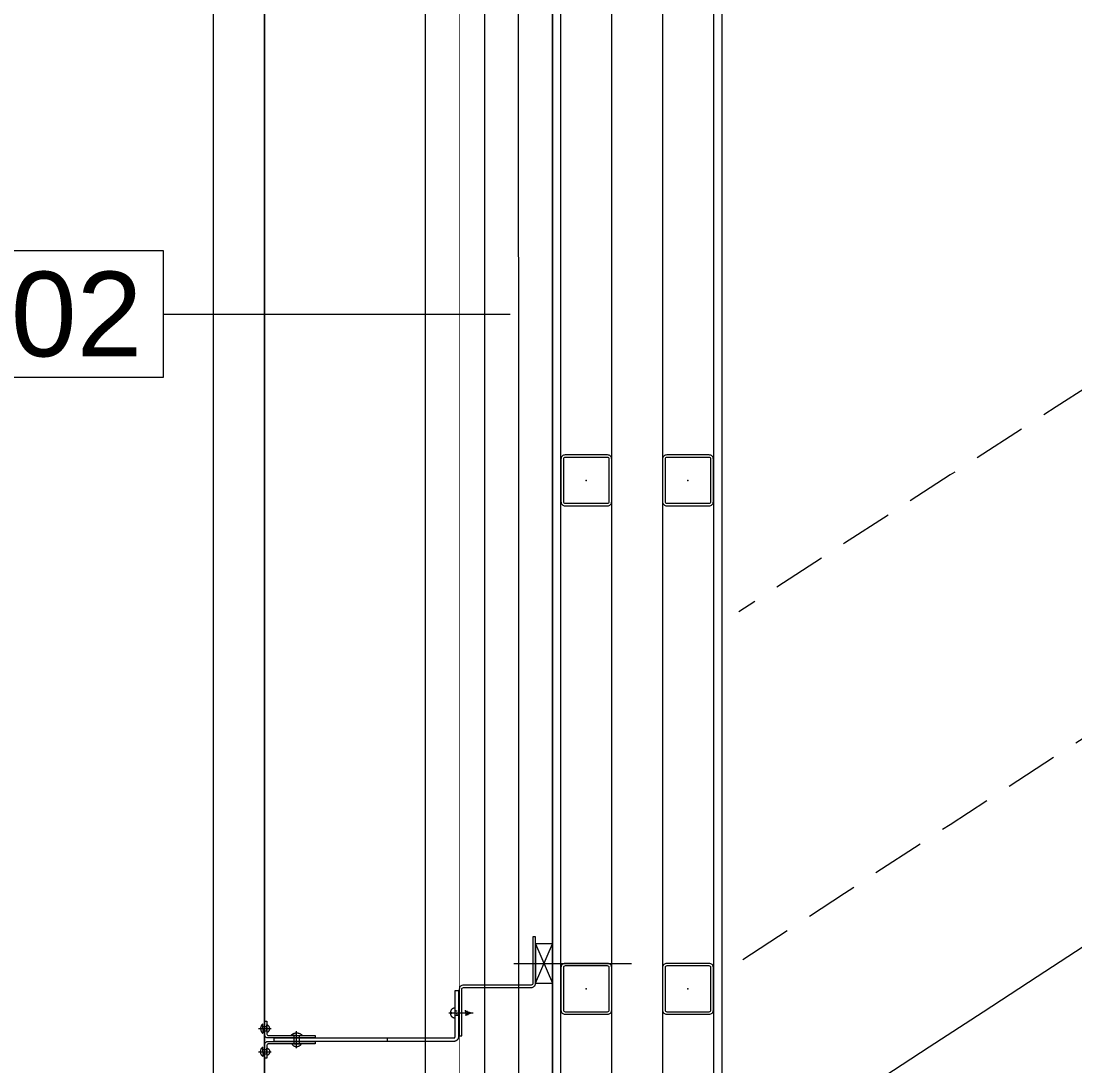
# Model space of a CAD drawing. Extents: x -2050 to 29725, y -1777 to 6820.
# Drawn here: x 12989.8 to 13114.2, y 1196.9 to 1320.2 of the extents above; entities that cross this region are included whole.
import ezdxf
from ezdxf.enums import TextEntityAlignment as Align

# ---------------------------------------------------------------- set-up
doc = ezdxf.new("R2010")
doc.units = 0
doc.header["$LTSCALE"] = 25
doc.header["$MEASUREMENT"] = 0
doc.linetypes.add('DOT2', pattern=[0.125, 0, -0.125])
doc.linetypes.add('HIDDEN', pattern=[0.375, 0.25, -0.125])
doc.layers.get('0').update_dxf_attribs({"color": 9, "lineweight": 9})
for name, color, linetype, lineweight in [('06B', 9, 'Continuous', 9), ('06C', 9, 'Continuous', 9), ('06D', 9, 'Continuous', 9), ('10', 9, 'Continuous', 9), ('11', 9, 'Continuous', 9), ('20', 9, 'DOT2', 9), ('22', 8, 'Continuous', 9), ('33', 9, 'BATTING', 9), ('40', 9, 'Continuous', 9), ('40B', 9, 'Continuous', 9)]:
    doc.layers.add(name, color=color, linetype=linetype, lineweight=lineweight)
doc.styles.add('Arial', font='arial.ttf', dxfattribs={"height": 2.5})
doc.linetypes.add('BATTING', pattern='A,0.0001,-0.1,[134,ltypeshp.shx,S=0.1,R=0,X=-0.1,Y=0],-0.2,[134,ltypeshp.shx,S=0.1,R=180,X=0.1,Y=0],-0.1', length=0.4001)

# ---------------------------------------------------------------- blocks, each defined once
blk = doc.blocks.new('0_wallno')
blk.add_lwpolyline([(-7.84, 1.5), (7.942, 1.5), (7.942, -1.5), (-7.84, -1.5)], close=True)
blk.add_lwpolyline([(7.942, 0), (16.132, 0)])
at = {"style": 'Arial'}
blk.add_attdef('GENISLIK', text='', height=2, dxfattribs=at).set_placement((8.442, 0), align=Align.BOTTOM_LEFT)
blk.add_attdef('DUVARNO', text='', height=2, dxfattribs=at).set_placement((0, 0), align=Align.MIDDLE_CENTER)
blk.add_attdef('YUKSEKLIK', text='', height=2, dxfattribs=at).set_placement((8.442, -0.5), align=Align.TOP_LEFT)
blk = doc.blocks.new('KAPI KODLARI 2. KAT')
at = {"layer": '22'}
ref = blk.add_blockref('0_wallno', (12966.84, 1285.63), dxfattribs=dict(at, xscale=5, yscale=5, zscale=5))
ref.add_attrib('DUVARNO', 'AUDI-GC02', dxfattribs={"layer": '0', "height": 10, "style": 'Arial'}).set_placement((12966.84, 1285.63), align=Align.MIDDLE_CENTER)
blk = doc.blocks.new('p- alum kaplama profil')
at = {"lineweight": 13}
blk.add_lwpolyline([(7.12, 12.59), (7.12, 26.49)], dxfattribs=at)
at = {"lineweight": 5}
blk.add_lwpolyline([(9.44, 15.16), (4.79, 15.16), (4.79, 17.16), (9.44, 17.16)], close=True, dxfattribs=at)
for points in [[(4.79, 15.16), (9.44, 17.16)], [(9.44, 15.16), (4.79, 17.16)]]:
    blk.add_lwpolyline(points, dxfattribs=at)
at = {"lineweight": 18}
blk.add_lwpolyline([(4.09, 6.16), (-1.41, 6.16), (-1.41, 6.46), (4.09, 6.46, 0.414214), (4.29, 6.66), (4.29, 14.66, -0.414214), (4.79, 15.16), (10.29, 15.16), (10.29, 14.86), (4.79, 14.86, 0.414214), (4.59, 14.66), (4.59, 6.66, -0.414214)], format="xyb", close=True, dxfattribs=at)
blk.add_lwpolyline([(-2.06, 5.56), (-2.06, -2.34), (-2.06, -15.69), (-1.66, -15.69), (-1.66, -2.34), (-1.66, 5.56), (-1.66, 5.56), (-1.66, 5.57), (-1.66, 5.57), (-1.66, 5.58), (-1.66, 5.58), (-1.65, 5.59), (-1.65, 5.59), (-1.65, 5.59), (-1.65, 5.6), (-1.65, 5.6), (-1.64, 5.61), (-1.64, 5.61), (-1.64, 5.62), (-1.64, 5.62), (-1.63, 5.62), (-1.63, 5.63), (-1.63, 5.63), (-1.62, 5.63), (-1.62, 5.64), (-1.61, 5.64), (-1.61, 5.64), (-1.61, 5.64), (-1.6, 5.65), (-1.6, 5.65), (-1.59, 5.65), (-1.59, 5.65), (-1.58, 5.65), (-1.58, 5.65), (-1.57, 5.66), (-1.57, 5.66), (-1.56, 5.66), (-1.56, 5.66), (3.94, 5.66), (3.94, 6.06), (-1.56, 6.06), (-1.58, 6.06), (-1.61, 6.05), (-1.63, 6.05), (-1.66, 6.05), (-1.68, 6.04), (-1.7, 6.03), (-1.73, 6.03), (-1.75, 6.02), (-1.77, 6.01), (-1.79, 6), (-1.82, 5.99), (-1.84, 5.97), (-1.86, 5.96), (-1.88, 5.94), (-1.89, 5.93), (-1.91, 5.91), (-1.93, 5.89), (-1.95, 5.87), (-1.96, 5.85), (-1.97, 5.83), (-1.99, 5.81), (-2, 5.79), (-2.01, 5.77), (-2.02, 5.75), (-2.03, 5.72), (-2.04, 5.7), (-2.04, 5.68), (-2.05, 5.65), (-2.05, 5.63), (-2.06, 5.61), (-2.06, 5.58)], close=True)
blk.add_lwpolyline([(-1.66, -2.34), (-2.06, -2.34)])
for points in [[(-2.36, -10.84), (-2.36, -16.39), (-2.36, -16.39, -0.414214), (-2.51, -16.54), (-2.51, -16.54), (-4.06, -16.54), (-4.06, -16.84), (-2.51, -16.84), (-2.51, -16.84, 0.414214), (-2.06, -16.39), (-2.06, -10.84)], [(-1.36, -10.84), (-1.66, -10.84), (-1.66, -16.39, 0.414214), (-1.21, -16.84), (-1.21, -16.84), (0.34, -16.84), (0.34, -16.54), (-1.21, -16.54), (-1.21, -16.54, -0.414214), (-1.36, -16.39), (-1.36, -16.39)]]:
    blk.add_lwpolyline(points, format="xyb", close=True)
for points in [[(1.05, 6.91, -10), (1.29, 7.56, -10)], [(1.29, 4.93, -10), (1.29, 7.8, -10)], [(1.53, 6.82, -10), (1.29, 7.56, -10)], [(1.61, 6.87, -10), (0.98, 6.96, -10)], [(1.56, 7.05, -10), (1.02, 7.13, -10)], [(1.29, 6.16, -10), (1.29, 6.26, -10)], [(0.67, 5.66, -10), (1.91, 5.66, -10)], [(0.67, 5.66, -10), (0.67, 5.64, -10), (0.67, 5.62, -10), (0.67, 5.6, -10), (0.68, 5.58, -10), (0.68, 5.56, -10), (0.69, 5.54, -10), (0.69, 5.52, -10), (0.7, 5.5, -10), (0.7, 5.48, -10), (0.71, 5.46, -10), (0.72, 5.45, -10), (0.73, 5.43, -10), (0.74, 5.41, -10), (0.75, 5.4, -10), (0.76, 5.38, -10), (0.77, 5.36, -10), (0.79, 5.35, -10), (0.8, 5.33, -10), (0.81, 5.32, -10), (0.83, 5.31, -10), (0.84, 5.29, -10), (0.86, 5.28, -10), (0.87, 5.27, -10), (0.89, 5.26, -10), (0.91, 5.25, -10), (0.92, 5.24, -10), (0.94, 5.23, -10), (0.96, 5.22, -10), (0.98, 5.21, -10), (1, 5.21, -10), (1.02, 5.2, -10), (1.03, 5.2, -10)], [(0.96, 5.66, -10), (0.97, 5.66, -10), (0.97, 5.66, -10), (0.97, 5.66, -10), (0.98, 5.66, -10), (0.98, 5.66, -10), (0.99, 5.66, -10), (0.99, 5.66, -10), (1, 5.66, -10), (1, 5.67, -10), (1, 5.67, -10), (1.01, 5.67, -10), (1.01, 5.67, -10), (1.01, 5.67, -10), (1.02, 5.68, -10), (1.02, 5.68, -10), (1.02, 5.68, -10), (1.03, 5.69, -10), (1.03, 5.69, -10), (1.03, 5.69, -10), (1.04, 5.7, -10), (1.04, 5.7, -10), (1.04, 5.7, -10), (1.04, 5.71, -10), (1.04, 5.71, -10), (1.05, 5.72, -10), (1.05, 5.72, -10), (1.05, 5.72, -10), (1.05, 5.73, -10), (1.05, 5.73, -10), (1.05, 5.74, -10), (1.05, 5.74, -10), (1.05, 5.75, -10)], [(1.33, 5.85, -10), (0.98, 5.88, -10)], [(1.03, 5.2, -10), (1.04, 5.2, -10), (1.05, 5.19, -10), (1.05, 5.19, -10), (1.06, 5.19, -10), (1.06, 5.19, -10), (1.07, 5.19, -10), (1.07, 5.19, -10), (1.08, 5.19, -10), (1.08, 5.19, -10), (1.09, 5.19, -10), (1.09, 5.18, -10), (1.1, 5.18, -10), (1.1, 5.18, -10), (1.11, 5.18, -10), (1.11, 5.18, -10), (1.12, 5.18, -10), (1.12, 5.18, -10), (1.13, 5.18, -10), (1.13, 5.18, -10), (1.14, 5.18, -10), (1.15, 5.18, -10), (1.15, 5.18, -10), (1.16, 5.17, -10), (1.16, 5.17, -10), (1.17, 5.17, -10), (1.17, 5.17, -10), (1.18, 5.17, -10), (1.18, 5.17, -10), (1.19, 5.17, -10), (1.19, 5.17, -10), (1.2, 5.17, -10), (1.2, 5.17, -10)], [(1.05, 5.83, -10), (1.05, 6.01, -10)], [(1.05, 5.75, -10), (1.05, 5.83, -10)], [(1.2, 5.17, -10), (1.2, 5.2, -10)], [(1.38, 5.2, -10), (1.2, 5.2, -10)], [(1.38, 5.17, -10), (1.38, 5.2, -10)], [(1.38, 5.17, -10), (1.38, 5.17, -10), (1.39, 5.17, -10), (1.39, 5.17, -10), (1.4, 5.17, -10), (1.41, 5.17, -10), (1.41, 5.17, -10), (1.42, 5.17, -10), (1.42, 5.17, -10), (1.43, 5.17, -10), (1.43, 5.18, -10), (1.44, 5.18, -10), (1.44, 5.18, -10), (1.45, 5.18, -10), (1.45, 5.18, -10), (1.46, 5.18, -10), (1.46, 5.18, -10), (1.47, 5.18, -10), (1.47, 5.18, -10), (1.48, 5.18, -10), (1.48, 5.18, -10), (1.49, 5.18, -10), (1.5, 5.19, -10), (1.5, 5.19, -10), (1.51, 5.19, -10), (1.51, 5.19, -10), (1.52, 5.19, -10), (1.52, 5.19, -10), (1.53, 5.19, -10), (1.53, 5.19, -10), (1.54, 5.19, -10), (1.54, 5.2, -10), (1.55, 5.2, -10)], [(1.53, 5.75, -10), (1.53, 5.92, -10)], [(1.53, 5.75, -10), (1.53, 5.74, -10), (1.53, 5.74, -10), (1.53, 5.73, -10), (1.53, 5.73, -10), (1.53, 5.72, -10), (1.54, 5.72, -10), (1.54, 5.72, -10), (1.54, 5.71, -10), (1.54, 5.71, -10), (1.54, 5.7, -10), (1.54, 5.7, -10), (1.55, 5.7, -10), (1.55, 5.69, -10), (1.55, 5.69, -10), (1.55, 5.69, -10), (1.56, 5.68, -10), (1.56, 5.68, -10), (1.56, 5.68, -10), (1.57, 5.67, -10), (1.57, 5.67, -10), (1.58, 5.67, -10), (1.58, 5.67, -10), (1.58, 5.67, -10), (1.59, 5.66, -10), (1.59, 5.66, -10), (1.6, 5.66, -10), (1.6, 5.66, -10), (1.6, 5.66, -10), (1.61, 5.66, -10), (1.61, 5.66, -10), (1.62, 5.66, -10), (1.62, 5.66, -10)], [(1.55, 5.2, -10), (1.57, 5.2, -10), (1.59, 5.21, -10), (1.6, 5.21, -10), (1.62, 5.22, -10), (1.64, 5.23, -10), (1.66, 5.24, -10), (1.68, 5.25, -10), (1.69, 5.26, -10), (1.71, 5.27, -10), (1.73, 5.28, -10), (1.74, 5.29, -10), (1.76, 5.31, -10), (1.77, 5.32, -10), (1.78, 5.33, -10), (1.8, 5.35, -10), (1.81, 5.36, -10), (1.82, 5.38, -10), (1.83, 5.4, -10), (1.84, 5.41, -10), (1.85, 5.43, -10), (1.86, 5.45, -10), (1.87, 5.46, -10), (1.88, 5.48, -10), (1.89, 5.5, -10), (1.89, 5.52, -10), (1.9, 5.54, -10), (1.9, 5.56, -10), (1.9, 5.58, -10), (1.91, 5.6, -10), (1.91, 5.62, -10), (1.91, 5.64, -10), (1.91, 5.66, -10)], [(-1.36, -13.04, 0), (-1.36, -12.37, 0)], [(-1.36, -13.72, 0), (-1.32, -13.68, 0), (-1.29, -13.65, 0), (-1.26, -13.61, 0), (-1.23, -13.58, 0), (-1.2, -13.54, 0), (-1.18, -13.5, 0), (-1.16, -13.45, 0), (-1.14, -13.41, 0), (-1.12, -13.37, 0), (-1.1, -13.32, 0), (-1.09, -13.28, 0), (-1.08, -13.23, 0), (-1.07, -13.18, 0), (-1.06, -13.14, 0), (-1.06, -13.09, 0), (-1.06, -13.04, 0), (-1.06, -12.99, 0), (-1.06, -12.95, 0), (-1.07, -12.9, 0), (-1.08, -12.85, 0), (-1.09, -12.81, 0), (-1.1, -12.76, 0), (-1.12, -12.72, 0), (-1.14, -12.67, 0), (-1.16, -12.63, 0), (-1.18, -12.59, 0), (-1.2, -12.55, 0), (-1.23, -12.51, 0), (-1.26, -12.47, 0), (-1.29, -12.43, 0), (-1.32, -12.4, 0), (-1.36, -12.37, 0)], [(-2.86, -13.04, 0), (-0.86, -13.04, 0)], [(-2.36, -12.52, 0), (-2.4, -12.53, 0), (-2.43, -12.56, 0), (-2.47, -12.58, 0), (-2.5, -12.6, 0), (-2.53, -12.63, 0), (-2.56, -12.66, 0), (-2.59, -12.69, 0), (-2.61, -12.73, 0), (-2.63, -12.76, 0), (-2.65, -12.8, 0), (-2.67, -12.84, 0), (-2.68, -12.88, 0), (-2.69, -12.92, 0), (-2.7, -12.96, 0), (-2.71, -13, 0), (-2.71, -13.04, 0), (-2.71, -13.08, 0), (-2.7, -13.13, 0), (-2.69, -13.17, 0), (-2.68, -13.21, 0), (-2.67, -13.25, 0), (-2.65, -13.28, 0), (-2.63, -13.32, 0), (-2.61, -13.36, 0), (-2.59, -13.39, 0), (-2.56, -13.42, 0), (-2.53, -13.45, 0), (-2.5, -13.48, 0), (-2.47, -13.51, 0), (-2.43, -13.53, 0), (-2.4, -13.55, 0), (-2.36, -13.57, 0)], [(-2.36, -13.04, 0), (-2.36, -12.52, 0)], [(-2.36, -13.04, 0), (-2.36, -12.73, 0)], [(-2.36, -12.73, 0), (-2.36, -13.04, 0)], [(-1.36, -12.73, 0), (-2.36, -12.73, 0)], [(-2.36, -13.04, 0), (-2.36, -13.36, 0)], [(-2.36, -13.04, 0), (-2.36, -13.57, 0)], [(-2.36, -13.36, 0), (-2.36, -13.04, 0)], [(-1.36, -13.36, 0), (-2.36, -13.36, 0)], [(-1.36, -13.04, 0), (-1.36, -13.72, 0)], [(-3.29, -17.54, 0), (-3.29, -16.04, 0)], [(-0.56, -17.54, 0), (-0.56, -16.04, 0)], [(-3.84, -17.04, 0), (-3.81, -17.07, 0), (-3.78, -17.1, 0), (-3.75, -17.12, 0), (-3.72, -17.15, 0), (-3.69, -17.17, 0), (-3.66, -17.19, 0), (-3.62, -17.21, 0), (-3.59, -17.23, 0), (-3.55, -17.24, 0), (-3.52, -17.26, 0), (-3.48, -17.27, 0), (-3.44, -17.28, 0), (-3.4, -17.28, 0), (-3.36, -17.29, 0), (-3.32, -17.29, 0), (-3.29, -17.29, 0), (-3.25, -17.29, 0), (-3.21, -17.29, 0), (-3.17, -17.28, 0), (-3.13, -17.28, 0), (-3.09, -17.27, 0), (-3.06, -17.26, 0), (-3.02, -17.24, 0), (-2.98, -17.23, 0), (-2.95, -17.21, 0), (-2.91, -17.19, 0), (-2.88, -17.17, 0), (-2.85, -17.15, 0), (-2.82, -17.12, 0), (-2.79, -17.1, 0), (-2.76, -17.07, 0), (-2.73, -17.04, 0)], [(-3.29, -17.04, 0), (-3.84, -17.04, 0)], [(-2.85, -16.54, 0), (-2.86, -16.51, 0), (-2.87, -16.47, 0), (-2.89, -16.44, 0), (-2.91, -16.41, 0), (-2.93, -16.38, 0), (-2.96, -16.35, 0), (-2.98, -16.33, 0), (-3.01, -16.31, 0), (-3.04, -16.29, 0), (-3.07, -16.27, 0), (-3.11, -16.25, 0), (-3.14, -16.24, 0), (-3.18, -16.23, 0), (-3.21, -16.22, 0), (-3.25, -16.22, 0), (-3.29, -16.22, 0), (-3.32, -16.22, 0), (-3.36, -16.22, 0), (-3.39, -16.23, 0), (-3.43, -16.24, 0), (-3.46, -16.25, 0), (-3.5, -16.27, 0), (-3.53, -16.29, 0), (-3.56, -16.31, 0), (-3.59, -16.33, 0), (-3.61, -16.35, 0), (-3.64, -16.38, 0), (-3.66, -16.41, 0), (-3.68, -16.44, 0), (-3.7, -16.47, 0), (-3.71, -16.51, 0), (-3.73, -16.54, 0)], [(-3.29, -16.54, 0), (-3.73, -16.54, 0)], [(-3.29, -16.54, 0), (-3.55, -16.54, 0)], [(-3.55, -16.54, 0), (-3.29, -16.54, 0)], [(-3.55, -17.04, 0), (-3.55, -16.54, 0)], [(-3.29, -16.54, 0), (-2.85, -16.54, 0)], [(-3.29, -16.54, 0), (-3.03, -16.54, 0)], [(-3.03, -16.54, 0), (-3.29, -16.54, 0)], [(-3.29, -17.04, 0), (-2.73, -17.04, 0)], [(-3.03, -17.04, 0), (-3.03, -16.54, 0)], [(-0.56, -17.04, 0), (-1.11, -17.04, 0)], [(0, -17.04, 0), (-0.03, -17.07, 0), (-0.06, -17.1, 0), (-0.09, -17.12, 0), (-0.12, -17.15, 0), (-0.15, -17.17, 0), (-0.18, -17.19, 0), (-0.22, -17.21, 0), (-0.25, -17.23, 0), (-0.29, -17.24, 0), (-0.33, -17.26, 0), (-0.36, -17.27, 0), (-0.4, -17.28, 0), (-0.44, -17.28, 0), (-0.48, -17.29, 0), (-0.52, -17.29, 0), (-0.56, -17.29, 0), (-0.59, -17.29, 0), (-0.63, -17.29, 0), (-0.67, -17.28, 0), (-0.71, -17.28, 0), (-0.75, -17.27, 0), (-0.79, -17.26, 0), (-0.82, -17.24, 0), (-0.86, -17.23, 0), (-0.89, -17.21, 0), (-0.93, -17.19, 0), (-0.96, -17.17, 0), (-0.99, -17.15, 0), (-1.02, -17.12, 0), (-1.05, -17.1, 0), (-1.08, -17.07, 0), (-1.11, -17.04, 0)], [(-1, -16.54, 0), (-0.98, -16.51, 0), (-0.97, -16.47, 0), (-0.95, -16.44, 0), (-0.93, -16.41, 0), (-0.91, -16.38, 0), (-0.88, -16.35, 0), (-0.86, -16.33, 0), (-0.83, -16.31, 0), (-0.8, -16.29, 0), (-0.77, -16.27, 0), (-0.73, -16.25, 0), (-0.7, -16.24, 0), (-0.66, -16.23, 0), (-0.63, -16.22, 0), (-0.59, -16.22, 0), (-0.56, -16.22, 0), (-0.52, -16.22, 0), (-0.48, -16.22, 0), (-0.45, -16.23, 0), (-0.41, -16.24, 0), (-0.38, -16.25, 0), (-0.34, -16.27, 0), (-0.31, -16.29, 0), (-0.28, -16.31, 0), (-0.25, -16.33, 0), (-0.23, -16.35, 0), (-0.2, -16.38, 0), (-0.18, -16.41, 0), (-0.16, -16.44, 0), (-0.14, -16.47, 0), (-0.13, -16.51, 0), (-0.12, -16.54, 0)], [(-0.56, -16.54, 0), (-1, -16.54, 0)], [(-0.56, -16.54, 0), (-0.82, -16.54, 0)], [(-0.82, -16.54, 0), (-0.56, -16.54, 0)], [(-0.82, -17.04, 0), (-0.82, -16.54, 0)], [(-0.56, -16.54, 0), (-0.3, -16.54, 0)], [(-0.56, -16.54, 0), (-0.12, -16.54, 0)], [(-0.3, -16.54, 0), (-0.56, -16.54, 0)], [(-0.56, -17.04, 0), (0, -17.04, 0)], [(-0.3, -17.04, 0), (-0.3, -16.54, 0)]]:
    blk.add_polyline3d(points)
blk = doc.blocks.new('prf-60x60')
for points in [[(-2.5, -6), (2.5, -6, 0.414214), (3, -5.5), (3, -0.5, 0.414214), (2.5, 0), (-2.5, 0, 0.414214), (-3, -0.5), (-3, -5.5, 0.414214)], [(-2.5, -5.7), (2.5, -5.7, 0.414214), (2.7, -5.5), (2.7, -0.5, 0.414214), (2.5, -0.3), (-2.5, -0.3, 0.414214), (-2.7, -0.5), (-2.7, -5.5, 0.414214)]]:
    blk.add_lwpolyline(points, format="xyb", close=True)
at = {"color": 252}
blk.add_point((0, -3), dxfattribs=at)
blk = doc.blocks.new('p-2. kat planı')
at = {"layer": '06C'}
blk.add_lwpolyline([(13012.5, 1124.33), (13012.5, 1124.33), (13012.5, 2865), (16712.5, 2865), (16712.49, 2206.39)], dxfattribs=at)
blk.add_lwpolyline([(13012.5, 1124.33), (13012.5, 1124.33), (13012.5, 2865), (16712.5, 2865), (16712.49, 2206.39)], dxfattribs=at)
at = {"layer": '06D'}
for points in [[(13037.5, 1132.63), (13037.5, 1452.1)], [(13044.5, 1132.63), (13044.5, 1450.03), (13052.5, 1450.03)]]:
    blk.add_lwpolyline(points, dxfattribs=at)
blk.add_lwpolyline([(13059.5, 1444), (13065.5, 1444), (13065.5, 1153.51), (13059.5, 1153.51)], close=True, dxfattribs=at)
at = {"layer": '10'}
for points, const_width in [([(13018.5, 1124.33), (13018.5, 2859), (16706.5, 2859), (16706.5, 2206.39)], 0.2), ([(13018.5, 1124.33), (13018.5, 2859), (16706.5, 2859), (16706.5, 2206.39)], 0.2), ([(13041.5, 1124.63), (13041.5, 1456.81)], 0.1)]:
    blk.add_lwpolyline(points, dxfattribs=dict(at, const_width=const_width))
at = {"layer": '11'}
for points in [[(13052.5, 1451), (13072.5, 1451), (13072.5, 1146.51), (13052.5, 1146.51)], [(13053.5, 1450), (13071.5, 1450), (13071.5, 1147.51), (13053.5, 1147.51)]]:
    blk.add_lwpolyline(points, close=True, dxfattribs=at)
at = {"layer": '20', "linetype": 'HIDDEN'}
blk.add_lwpolyline([(16671.49, 2158.03, 0.152192), (13054.42, 1065.28, 0.152192)], format="xyb", dxfattribs=at)
at = {"layer": '33', "ltscale": 0.4}
blk.add_lwpolyline([(13048.44, 1452.1), (13048.5, 1132.63), (13048.5, 1132.63)], dxfattribs=at)
at = {"layer": '40'}
blk.add_lwpolyline([(13054.42, 704.15, -0.030791), (13682.75, 1104.54), (13576.46, 1296.45, -0.024013), (14116.78, 1562.65), (14175.16, 1426.96), (14212.09, 1442.78), (14154.09, 1578.71, -0.023167), (14698.59, 1781.77), (14742.74, 1640.76), (14781.91, 1653.34), (14736.69, 1793.87, -0.023228), (15300.09, 1942.43), (15330.55, 1797.88), (15369.84, 1806.22), (15339.16, 1950.68, -0.024001), (15933.76, 2044.81), (15957.63, 1826.73, -0.029535), (16671.45, 1862.43), (16671.45, 2206.09), (16650.5, 2206.09, 0.149972), (13055.87, 1124.03), (13054.42, 1124.03)], format="xyb", close=True, dxfattribs=at)
at = {"layer": '40B'}
blk.add_lwpolyline([(13052.5, 1837.5), (13052.5, 1065.5), (13054.42, 1065.5, -0.152186), (16671.45, 2158.21), (16671.45, 2226.09), (16672.5, 2226.09), (16672.5, 2372.5), (15945, 2372.5), (15945, 2365), (14187.5, 2363), (14187.5, 2825), (13845, 2825), (13845, 1845), (13845, 1837.5)], format="xyb", close=True, dxfattribs=at)
at = {"layer": '10'}
for p in [(13056.5, 1269), (13068.5, 1269), (13056.5, 1209), (13068.5, 1209)]:
    blk.add_blockref('prf-60x60', p, dxfattribs=at)
at = {"layer": '10', "xscale": -1, "rotation": 270}
blk.add_blockref('p- alum kaplama profil', (13035.34, 1201.86), dxfattribs=at)

msp = doc.modelspace()

# ---------------------------------------------------------------- linework, layer by layer
at = {"layer": '06B'}
for points in [[(13055.87, 1124.03, -0.149972), (16650.5, 2206.09)], [(13033.61, 1157.26, -0.075525), (14783.96, 1979.92, -0.075525)]]:
    msp.add_lwpolyline(points, format="xyb", dxfattribs=at)
at = {"layer": '20', "linetype": 'HIDDEN'}
for points in [[(13074.5, 1250.48, -0.146575), (16650.5, 2301.36, -0.146575)], [(13074.5, 1209.1, -0.147553), (16652.5, 2266.71)]]:
    msp.add_lwpolyline(points, format="xyb", dxfattribs=at)

# ---------------------------------------------------------------- block references
msp.add_blockref('p-2. kat planı', (0, 0))
at = {"layer": '22'}
msp.add_blockref('KAPI KODLARI 2. KAT', (0, 0), dxfattribs=at)

doc.saveas('drawing.dxf')
